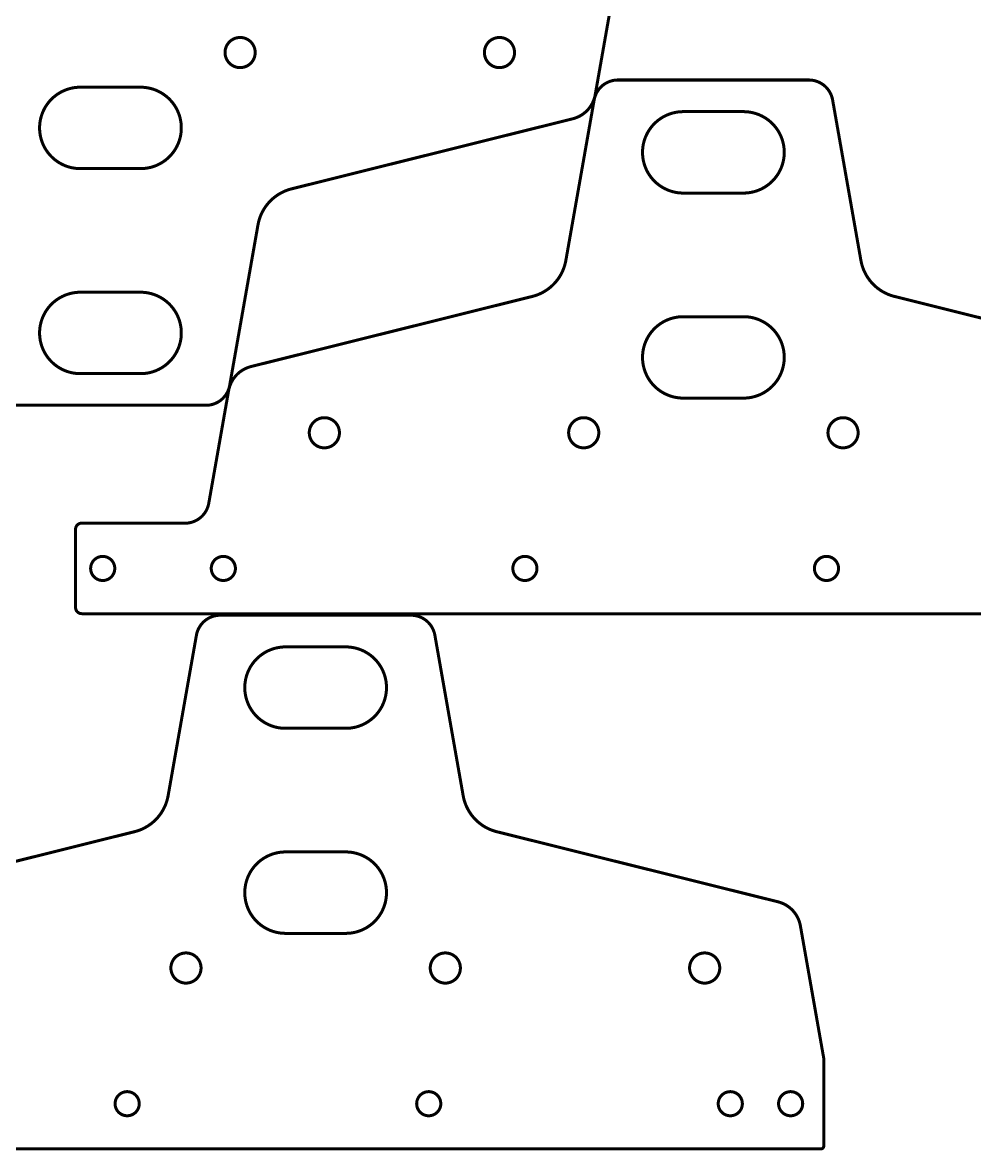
# Model space of a CAD drawing. Extents: x 0 to 1251, y 0 to 2501.
# Drawn here: x 200.3 to 516, y 1.1 to 375.1 of the extents above; entities that cross this region are included whole.
import ezdxf

# ---------------------------------------------------------------- set-up
doc = ezdxf.new("R2010")
doc.units = 0
doc.layers.get('0').update_dxf_attribs({"linetype": 'CONTINUOUS'})

msp = doc.modelspace()

# ---------------------------------------------------------------- linework, layer by layer
at = {"color": 0, "const_width": 1}
for points in [[(396.799, 388.583), (390.207, 351.203), (390.175, 351.025), (390.056, 350.496), (389.854, 349.804), (389.606, 349.131), (389.308, 348.478), (388.965, 347.847), (388.578, 347.242), (388.146, 346.665), (387.796, 346.251), (387.672, 346.119), (387.549, 345.987), (387.16, 345.608), (386.615, 345.138), (386.039, 344.708), (385.435, 344.324), (384.803, 343.981), (384.149, 343.685), (383.472, 343.436), (382.953, 343.281), (382.778, 343.236), (289.526, 319.986), (289.394, 319.953), (289.001, 319.844), (288.485, 319.686), (287.974, 319.508), (287.471, 319.313), (286.975, 319.1), (286.489, 318.868), (286.011, 318.621), (285.542, 318.356), (285.083, 318.075), (284.635, 317.776), (284.197, 317.463), (283.771, 317.133), (283.356, 316.787), (282.953, 316.428), (282.563, 316.051), (282.278, 315.761), (282.185, 315.661), (282.092, 315.563), (281.822, 315.258), (281.474, 314.842), (281.143, 314.415), (280.828, 313.976), (280.528, 313.528), (280.246, 313.069), (279.979, 312.601), (279.731, 312.125), (279.5, 311.639), (279.286, 311.144), (279.089, 310.643), (278.911, 310.135), (278.751, 309.618), (278.61, 309.097), (278.487, 308.569), (278.407, 308.169), (278.383, 308.036), (268.997, 254.808), (268.967, 254.636), (268.846, 254.122), (268.635, 253.456), (268.368, 252.814), (268.047, 252.197), (267.674, 251.611), (267.251, 251.06), (266.779, 250.544), (266.396, 250.182), (266.261, 250.069), (266.126, 249.956), (265.704, 249.642), (265.114, 249.267), (264.497, 248.946), (263.856, 248.679), (263.193, 248.471), (262.514, 248.319), (261.821, 248.228), (261.294, 248.197), (261.119, 248.197), (197.81, 248.197)], [(219.896, 179.106), (219.844, 179.106), (219.69, 179.117), (219.492, 179.147), (219.3, 179.196), (219.117, 179.264), (218.942, 179.347), (218.778, 179.449), (218.624, 179.563), (218.482, 179.692), (218.353, 179.835), (218.237, 179.987), (218.138, 180.153), (218.053, 180.328), (217.986, 180.511), (217.936, 180.703), (217.907, 180.901), (217.896, 181.056), (217.896, 181.106), (217.896, 207.106), (217.896, 207.156), (217.906, 207.304), (217.935, 207.499), (217.982, 207.688), (218.049, 207.872), (218.132, 208.049), (218.232, 208.215), (218.349, 208.374), (218.447, 208.486), (218.482, 208.521), (218.517, 208.556), (218.629, 208.653), (218.788, 208.771), (218.954, 208.871), (219.131, 208.954), (219.315, 209.019), (219.504, 209.067), (219.699, 209.096), (219.847, 209.106), (219.897, 209.106), (254.181, 209.092), (254.356, 209.092), (254.882, 209.122), (255.575, 209.214), (256.254, 209.365), (256.918, 209.574), (257.56, 209.839), (258.178, 210.16), (258.767, 210.535), (259.19, 210.85), (259.325, 210.962), (259.46, 211.075), (259.843, 211.438), (260.315, 211.953), (260.737, 212.506), (261.111, 213.092), (261.432, 213.708), (261.699, 214.351), (261.91, 215.017), (262.032, 215.531), (262.063, 215.703), (268.654, 253.085), (268.685, 253.263), (268.804, 253.792), (269.006, 254.483), (269.256, 255.157), (269.553, 255.81), (269.896, 256.44), (270.283, 257.044), (270.714, 257.622), (271.065, 258.036), (271.188, 258.168), (271.311, 258.3), (271.7, 258.678), (272.246, 259.149), (272.821, 259.578), (273.426, 259.964), (274.057, 260.306), (274.711, 260.601), (275.388, 260.851), (275.907, 261.007), (276.082, 261.051), (369.333, 284.301), (369.465, 284.333), (369.858, 284.442), (370.376, 284.601), (370.886, 284.779), (371.39, 284.975), (371.885, 285.188), (372.372, 285.418), (372.85, 285.667), (373.318, 285.931), (373.776, 286.213), (374.225, 286.51), (374.662, 286.824), (375.089, 287.154), (375.504, 287.499), (375.907, 287.86), (376.297, 288.235), (376.583, 288.526), (376.675, 288.625), (376.768, 288.725), (377.039, 289.029), (377.386, 289.444), (377.718, 289.872), (378.033, 290.31), (378.332, 290.758), (378.615, 291.217), (378.881, 291.685), (379.129, 292.162), (379.361, 292.649), (379.575, 293.143), (379.771, 293.644), (379.949, 294.153), (380.108, 294.668), (380.25, 295.19), (380.374, 295.718), (380.454, 296.117), (380.478, 296.25), (389.862, 349.479), (389.893, 349.651), (390.015, 350.165), (390.225, 350.831), (390.492, 351.474), (390.813, 352.09), (391.186, 352.676), (391.61, 353.228), (392.081, 353.743), (392.464, 354.106), (392.599, 354.218), (392.733, 354.331), (393.157, 354.646), (393.746, 355.021), (394.362, 355.342), (395.006, 355.607), (395.668, 355.817), (396.347, 355.967), (397.039, 356.058), (397.565, 356.09), (397.742, 356.09), (461.051, 356.09), (461.226, 356.09), (461.753, 356.058), (462.446, 355.967), (463.125, 355.817), (463.787, 355.607), (464.429, 355.342), (465.046, 355.021), (465.636, 354.646), (466.058, 354.331), (466.193, 354.218), (466.328, 354.106), (466.711, 353.743), (467.182, 353.228), (467.606, 352.676), (467.979, 352.09), (468.3, 351.474), (468.567, 350.831), (468.776, 350.165), (468.899, 349.651), (468.929, 349.479), (478.315, 296.25), (478.339, 296.117), (478.419, 295.718), (478.542, 295.19), (478.683, 294.668), (478.843, 294.153), (479.021, 293.644), (479.218, 293.143), (479.432, 292.649), (479.662, 292.162), (479.911, 291.685), (480.178, 291.217), (480.46, 290.758), (480.76, 290.31), (481.075, 289.872), (481.406, 289.444), (481.754, 289.029), (482.024, 288.725), (482.117, 288.625), (482.21, 288.526), (482.494, 288.235), (482.885, 287.86), (483.287, 287.499), (483.703, 287.154), (484.129, 286.824), (484.567, 286.51), (485.015, 286.213), (485.474, 285.931), (485.943, 285.667), (486.421, 285.418), (486.907, 285.188), (487.403, 284.975), (487.906, 284.779), (488.417, 284.601), (488.933, 284.442), (489.326, 284.333), (489.458, 284.301), (582.71, 261.051)], [(596.896, 179.09), (219.896, 179.09)], [(144.19, 83.5289), (237.442, 106.779), (237.574, 106.812), (237.967, 106.92), (238.485, 107.079), (238.994, 107.257), (239.499, 107.453), (239.993, 107.666), (240.481, 107.897), (240.958, 108.144), (241.426, 108.409), (241.885, 108.691), (242.333, 108.988), (242.771, 109.302), (243.197, 109.632), (243.612, 109.977), (244.015, 110.338), (244.406, 110.713), (244.692, 111.004), (244.783, 111.103), (244.876, 111.203), (245.147, 111.507), (245.494, 111.923), (245.825, 112.35), (246.142, 112.788), (246.44, 113.237), (246.722, 113.695), (246.989, 114.163), (247.237, 114.641), (247.469, 115.126), (247.683, 115.62), (247.879, 116.122), (248.057, 116.631), (248.217, 117.146), (248.358, 117.668), (248.482, 118.196), (248.563, 118.595), (248.586, 118.729), (257.971, 171.957), (258.001, 172.129), (258.124, 172.643), (258.333, 173.308), (258.6, 173.951), (258.921, 174.568), (259.294, 175.154), (259.718, 175.706), (260.189, 176.221), (260.572, 176.583), (260.707, 176.696), (260.842, 176.808), (261.265, 177.124), (261.854, 177.499), (262.471, 177.819), (263.114, 178.085), (263.776, 178.294), (264.456, 178.446), (265.147, 178.538), (265.674, 178.568), (265.85, 178.568), (329.16, 178.568), (329.335, 178.568), (329.861, 178.538), (330.554, 178.446), (331.233, 178.294), (331.896, 178.085), (332.537, 177.819), (333.154, 177.499), (333.744, 177.124), (334.167, 176.808), (334.301, 176.696), (334.436, 176.583), (334.819, 176.221), (335.29, 175.706), (335.714, 175.154), (336.088, 174.568), (336.408, 173.951), (336.675, 173.308), (336.885, 172.643), (337.007, 172.129), (337.037, 171.957), (346.424, 118.729), (346.447, 118.595), (346.528, 118.196), (346.65, 117.668), (346.792, 117.146), (346.951, 116.631), (347.129, 116.122), (347.326, 115.62), (347.54, 115.126), (347.771, 114.641), (348.019, 114.163), (348.286, 113.695), (348.568, 113.237), (348.868, 112.788), (349.183, 112.35), (349.514, 111.923), (349.862, 111.507), (350.132, 111.203), (350.225, 111.103), (350.318, 111.004), (350.603, 110.713), (350.993, 110.338), (351.396, 109.977), (351.811, 109.632), (352.237, 109.302), (352.675, 108.988), (353.124, 108.691), (353.582, 108.409), (354.05, 108.144), (354.529, 107.897), (355.015, 107.666), (355.511, 107.453), (356.014, 107.257), (356.524, 107.079), (357.042, 106.92), (357.435, 106.812), (357.567, 106.779), (450.818, 83.5289), (450.993, 83.4853), (451.513, 83.3287), (452.189, 83.0799), (452.843, 82.7839), (453.474, 82.4422), (454.079, 82.056), (454.656, 81.6269), (455.2, 81.1565), (455.589, 80.7781), (455.713, 80.6458), (455.836, 80.5139), (456.186, 80.0996), (456.617, 79.5228), (457.006, 78.9179), (457.349, 78.2878), (457.644, 77.6346), (457.894, 76.961), (458.096, 76.2693), (458.215, 75.7403), (458.247, 75.5622), (466.004, 31.5678), (466.004, 2.5677), (466.004, 2.5187), (465.985, 2.3718), (465.928, 2.1851), (465.836, 2.013), (465.746, 1.8954), (465.711, 1.8607), (465.676, 1.826), (465.56, 1.7359), (465.387, 1.6439), (465.2, 1.5872), (465.053, 1.5677), (465.004, 1.5677), (88.0035, 1.5677)]]:
    msp.add_lwpolyline(points, dxfattribs=at)
for points in [[(277.464, 365.197), (277.464, 365.069), (277.439, 364.686), (277.362, 364.19), (277.239, 363.711), (277.071, 363.251), (276.861, 362.814), (276.61, 362.401), (276.322, 362.017), (276, 361.661), (275.644, 361.339), (275.26, 361.051), (274.847, 360.801), (274.41, 360.59), (273.951, 360.422), (273.472, 360.299), (272.975, 360.224), (272.592, 360.197), (272.464, 360.197), (272.336, 360.197), (271.953, 360.224), (271.457, 360.299), (270.978, 360.422), (270.518, 360.59), (270.081, 360.801), (269.668, 361.051), (269.283, 361.339), (268.929, 361.661), (268.606, 362.017), (268.318, 362.401), (268.068, 362.814), (267.857, 363.251), (267.689, 363.711), (267.565, 364.19), (267.49, 364.686), (267.464, 365.069), (267.464, 365.197), (267.464, 365.325), (267.49, 365.708), (267.565, 366.206), (267.689, 366.685), (267.857, 367.143), (268.068, 367.581), (268.318, 367.993), (268.606, 368.378), (268.929, 368.733), (269.283, 369.056), (269.668, 369.343), (270.081, 369.594), (270.518, 369.804), (270.978, 369.972), (271.457, 370.096), (271.953, 370.171), (272.336, 370.197), (272.464, 370.197), (272.592, 370.197), (272.975, 370.171), (273.472, 370.096), (273.951, 369.972), (274.41, 369.804), (274.847, 369.594), (275.26, 369.343), (275.644, 369.056), (276, 368.733), (276.322, 368.378), (276.61, 367.993), (276.861, 367.581), (277.071, 367.143), (277.239, 366.685), (277.362, 366.206), (277.439, 365.708), (277.464, 365.325), (277.464, 365.197)], [(363.464, 365.197), (363.464, 365.069), (363.439, 364.686), (363.362, 364.19), (363.239, 363.711), (363.071, 363.251), (362.861, 362.814), (362.61, 362.401), (362.322, 362.017), (362, 361.661), (361.644, 361.339), (361.26, 361.051), (360.847, 360.801), (360.41, 360.59), (359.951, 360.422), (359.472, 360.299), (358.975, 360.224), (358.592, 360.197), (358.464, 360.197), (358.336, 360.197), (357.953, 360.224), (357.457, 360.299), (356.978, 360.422), (356.518, 360.59), (356.081, 360.801), (355.668, 361.051), (355.283, 361.339), (354.929, 361.661), (354.606, 362.017), (354.318, 362.401), (354.068, 362.814), (353.857, 363.251), (353.689, 363.711), (353.565, 364.19), (353.49, 364.686), (353.464, 365.069), (353.464, 365.197), (353.464, 365.325), (353.49, 365.708), (353.565, 366.206), (353.689, 366.685), (353.857, 367.143), (354.068, 367.581), (354.318, 367.993), (354.606, 368.378), (354.929, 368.733), (355.283, 369.056), (355.668, 369.343), (356.081, 369.594), (356.518, 369.804), (356.978, 369.972), (357.457, 370.096), (357.953, 370.171), (358.336, 370.197), (358.464, 370.197), (358.592, 370.197), (358.975, 370.171), (359.472, 370.096), (359.951, 369.972), (360.41, 369.804), (360.847, 369.594), (361.26, 369.343), (361.644, 369.056), (362, 368.733), (362.322, 368.378), (362.61, 367.993), (362.861, 367.581), (363.071, 367.143), (363.239, 366.685), (363.362, 366.206), (363.439, 365.708), (363.464, 365.325), (363.464, 365.197)], [(219.464, 353.697), (219.239, 353.697), (218.564, 353.667), (217.676, 353.579), (216.801, 353.432), (215.942, 353.231), (215.101, 352.974), (214.282, 352.662), (213.485, 352.301), (212.714, 351.889), (211.972, 351.428), (211.26, 350.918), (210.582, 350.364), (209.939, 349.764), (209.333, 349.121), (208.769, 348.436), (208.249, 347.711), (207.885, 347.142), (207.772, 346.947), (207.66, 346.753), (207.349, 346.153), (206.982, 345.339), (206.671, 344.508), (206.417, 343.664), (206.218, 342.807), (206.078, 341.942), (205.993, 341.071), (205.964, 340.197), (205.993, 339.324), (206.078, 338.453), (206.218, 337.588), (206.417, 336.732), (206.671, 335.886), (206.982, 335.056), (207.349, 334.242), (207.66, 333.642), (207.772, 333.447), (207.885, 333.253), (208.249, 332.683), (208.769, 331.958), (209.333, 331.274), (209.939, 330.631), (210.582, 330.031), (211.26, 329.476), (211.972, 328.967), (212.714, 328.506), (213.485, 328.094), (214.282, 327.732), (215.101, 327.421), (215.942, 327.164), (216.801, 326.963), (217.676, 326.817), (218.564, 326.728), (219.239, 326.697), (219.464, 326.697), (239.464, 326.697), (239.689, 326.697), (240.364, 326.728), (241.253, 326.817), (242.128, 326.963), (242.986, 327.164), (243.828, 327.421), (244.647, 327.732), (245.443, 328.094), (246.214, 328.506), (246.957, 328.967), (247.668, 329.476), (248.347, 330.031), (248.99, 330.631), (249.594, 331.274), (250.158, 331.958), (250.679, 332.683), (251.043, 333.253), (251.156, 333.447), (251.268, 333.642), (251.579, 334.242), (251.947, 335.056), (252.258, 335.886), (252.513, 336.732), (252.71, 337.588), (252.851, 338.453), (252.936, 339.324), (252.964, 340.197), (252.936, 341.071), (252.851, 341.942), (252.71, 342.807), (252.513, 343.664), (252.258, 344.508), (251.947, 345.339), (251.579, 346.153), (251.268, 346.753), (251.156, 346.947), (251.043, 347.142), (250.679, 347.711), (250.158, 348.436), (249.594, 349.121), (248.99, 349.764), (248.347, 350.364), (247.668, 350.918), (246.957, 351.428), (246.214, 351.889), (245.443, 352.301), (244.647, 352.662), (243.828, 352.974), (242.986, 353.231), (242.128, 353.432), (241.253, 353.579), (240.364, 353.667), (239.689, 353.697), (239.464, 353.697), (219.464, 353.697)], [(439.396, 345.59), (439.621, 345.59), (440.296, 345.56), (441.185, 345.471), (442.06, 345.325), (442.918, 345.122), (443.76, 344.865), (444.579, 344.556), (445.375, 344.193), (446.146, 343.781), (446.889, 343.319), (447.6, 342.811), (448.279, 342.256), (448.921, 341.657), (449.526, 341.014), (450.09, 340.329), (450.611, 339.604), (450.975, 339.035), (451.088, 338.84), (451.2, 338.644), (451.511, 338.046), (451.879, 337.232), (452.189, 336.4), (452.444, 335.556), (452.642, 334.699), (452.783, 333.833), (452.868, 332.963), (452.896, 332.09), (452.868, 331.217), (452.783, 330.346), (452.642, 329.481), (452.444, 328.624), (452.189, 327.779), (451.879, 326.947), (451.511, 326.133), (451.2, 325.535), (451.088, 325.34), (450.975, 325.144), (450.611, 324.575), (450.09, 323.85), (449.526, 323.165), (448.921, 322.522), (448.279, 321.924), (447.6, 321.368), (446.889, 320.86), (446.146, 320.399), (445.375, 319.986), (444.579, 319.624), (443.76, 319.314), (442.918, 319.057), (442.06, 318.854), (441.185, 318.708), (440.296, 318.619), (439.621, 318.59), (439.396, 318.59), (419.396, 318.59), (419.171, 318.59), (418.496, 318.619), (417.608, 318.708), (416.733, 318.854), (415.874, 319.057), (415.033, 319.314), (414.213, 319.624), (413.417, 319.986), (412.646, 320.399), (411.904, 320.86), (411.192, 321.368), (410.514, 321.924), (409.871, 322.522), (409.265, 323.165), (408.701, 323.85), (408.181, 324.575), (407.817, 325.144), (407.704, 325.34), (407.592, 325.535), (407.281, 326.133), (406.914, 326.947), (406.603, 327.779), (406.349, 328.624), (406.15, 329.481), (406.01, 330.346), (405.925, 331.217), (405.896, 332.09), (405.925, 332.963), (406.01, 333.833), (406.15, 334.699), (406.349, 335.556), (406.603, 336.4), (406.914, 337.232), (407.281, 338.046), (407.592, 338.644), (407.704, 338.84), (407.817, 339.035), (408.181, 339.604), (408.701, 340.329), (409.265, 341.014), (409.871, 341.657), (410.514, 342.256), (411.192, 342.811), (411.904, 343.319), (412.646, 343.781), (413.417, 344.193), (414.213, 344.556), (415.033, 344.865), (415.874, 345.122), (416.733, 345.325), (417.608, 345.471), (418.496, 345.56), (419.171, 345.59), (419.396, 345.59), (439.396, 345.59)], [(219.464, 258.697), (219.239, 258.697), (218.564, 258.728), (217.676, 258.817), (216.801, 258.963), (215.942, 259.164), (215.101, 259.421), (214.282, 259.732), (213.485, 260.094), (212.714, 260.506), (211.972, 260.967), (211.26, 261.476), (210.582, 262.031), (209.939, 262.631), (209.333, 263.274), (208.769, 263.958), (208.249, 264.683), (207.885, 265.253), (207.772, 265.447), (207.66, 265.642), (207.349, 266.242), (206.982, 267.056), (206.671, 267.886), (206.417, 268.732), (206.218, 269.588), (206.078, 270.453), (205.993, 271.324), (205.964, 272.197), (205.993, 273.071), (206.078, 273.942), (206.218, 274.807), (206.417, 275.664), (206.671, 276.508), (206.982, 277.339), (207.349, 278.153), (207.66, 278.753), (207.772, 278.947), (207.885, 279.142), (208.249, 279.711), (208.769, 280.436), (209.333, 281.121), (209.939, 281.764), (210.582, 282.364), (211.26, 282.918), (211.972, 283.428), (212.714, 283.889), (213.485, 284.301), (214.282, 284.662), (215.101, 284.974), (215.942, 285.231), (216.801, 285.432), (217.676, 285.579), (218.564, 285.667), (219.239, 285.697), (219.464, 285.697), (239.464, 285.697), (239.689, 285.697), (240.364, 285.667), (241.253, 285.579), (242.128, 285.432), (242.986, 285.231), (243.828, 284.974), (244.647, 284.662), (245.443, 284.301), (246.214, 283.889), (246.957, 283.428), (247.668, 282.918), (248.347, 282.364), (248.99, 281.764), (249.594, 281.121), (250.158, 280.436), (250.679, 279.711), (251.043, 279.142), (251.156, 278.947), (251.268, 278.753), (251.579, 278.153), (251.947, 277.339), (252.258, 276.508), (252.513, 275.664), (252.71, 274.807), (252.851, 273.942), (252.936, 273.071), (252.964, 272.197), (252.936, 271.324), (252.851, 270.453), (252.71, 269.588), (252.513, 268.732), (252.258, 267.886), (251.947, 267.056), (251.579, 266.242), (251.268, 265.642), (251.156, 265.447), (251.043, 265.253), (250.679, 264.683), (250.158, 263.958), (249.594, 263.274), (248.99, 262.631), (248.347, 262.031), (247.668, 261.476), (246.957, 260.967), (246.214, 260.506), (245.443, 260.094), (244.647, 259.732), (243.828, 259.421), (242.986, 259.164), (242.128, 258.963), (241.253, 258.817), (240.364, 258.728), (239.689, 258.697), (239.464, 258.697), (219.464, 258.697)], [(439.396, 250.59), (439.621, 250.59), (440.296, 250.619), (441.185, 250.708), (442.06, 250.854), (442.918, 251.057), (443.76, 251.314), (444.579, 251.624), (445.375, 251.986), (446.146, 252.399), (446.889, 252.86), (447.6, 253.368), (448.279, 253.924), (448.921, 254.522), (449.526, 255.165), (450.09, 255.85), (450.611, 256.575), (450.975, 257.144), (451.088, 257.34), (451.2, 257.535), (451.511, 258.133), (451.879, 258.947), (452.189, 259.779), (452.444, 260.624), (452.642, 261.481), (452.783, 262.346), (452.868, 263.217), (452.896, 264.09), (452.868, 264.963), (452.783, 265.833), (452.642, 266.699), (452.444, 267.556), (452.189, 268.4), (451.879, 269.232), (451.511, 270.046), (451.2, 270.644), (451.088, 270.84), (450.975, 271.035), (450.611, 271.604), (450.09, 272.329), (449.526, 273.014), (448.921, 273.657), (448.279, 274.256), (447.6, 274.811), (446.889, 275.319), (446.146, 275.781), (445.375, 276.193), (444.579, 276.556), (443.76, 276.865), (442.918, 277.122), (442.06, 277.325), (441.185, 277.471), (440.296, 277.56), (439.621, 277.59), (439.396, 277.59), (419.396, 277.59), (419.171, 277.59), (418.496, 277.56), (417.608, 277.471), (416.733, 277.325), (415.874, 277.122), (415.033, 276.865), (414.213, 276.556), (413.417, 276.193), (412.646, 275.781), (411.904, 275.319), (411.192, 274.811), (410.514, 274.256), (409.871, 273.657), (409.265, 273.014), (408.701, 272.329), (408.181, 271.604), (407.817, 271.035), (407.704, 270.84), (407.592, 270.644), (407.281, 270.046), (406.914, 269.232), (406.603, 268.4), (406.349, 267.556), (406.15, 266.699), (406.01, 265.833), (405.925, 264.963), (405.896, 264.09), (405.925, 263.217), (406.01, 262.346), (406.15, 261.481), (406.349, 260.624), (406.603, 259.779), (406.914, 258.947), (407.281, 258.133), (407.592, 257.535), (407.704, 257.34), (407.817, 257.144), (408.181, 256.575), (408.701, 255.85), (409.265, 255.165), (409.871, 254.522), (410.514, 253.924), (411.192, 253.368), (411.904, 252.86), (412.646, 252.399), (413.417, 251.986), (414.213, 251.624), (415.033, 251.314), (415.874, 251.057), (416.733, 250.854), (417.608, 250.708), (418.496, 250.619), (419.171, 250.59), (419.396, 250.59), (439.396, 250.59)], [(305.396, 239.09), (305.396, 238.963), (305.371, 238.579), (305.294, 238.082), (305.171, 237.603), (305.003, 237.143), (304.793, 236.707), (304.542, 236.294), (304.254, 235.91), (303.932, 235.554), (303.576, 235.232), (303.192, 234.944), (302.779, 234.693), (302.342, 234.483), (301.883, 234.315), (301.404, 234.192), (300.907, 234.115), (300.524, 234.09), (300.396, 234.09), (300.268, 234.09), (299.885, 234.115), (299.389, 234.192), (298.91, 234.315), (298.45, 234.483), (298.013, 234.693), (297.6, 234.944), (297.215, 235.232), (296.861, 235.554), (296.537, 235.91), (296.25, 236.294), (296, 236.707), (295.789, 237.143), (295.621, 237.603), (295.497, 238.082), (295.422, 238.579), (295.396, 238.963), (295.396, 239.09), (295.396, 239.218), (295.422, 239.601), (295.497, 240.097), (295.621, 240.576), (295.789, 241.036), (296, 241.474), (296.25, 241.886), (296.537, 242.271), (296.861, 242.625), (297.215, 242.949), (297.6, 243.236), (298.013, 243.486), (298.45, 243.697), (298.91, 243.865), (299.389, 243.989), (299.885, 244.064), (300.268, 244.09), (300.396, 244.09), (300.524, 244.09), (300.907, 244.064), (301.404, 243.989), (301.883, 243.865), (302.342, 243.697), (302.779, 243.486), (303.192, 243.236), (303.576, 242.949), (303.932, 242.625), (304.254, 242.271), (304.542, 241.886), (304.793, 241.474), (305.003, 241.036), (305.171, 240.576), (305.294, 240.097), (305.371, 239.601), (305.396, 239.218), (305.396, 239.09)], [(391.396, 239.09), (391.396, 238.963), (391.371, 238.579), (391.294, 238.082), (391.171, 237.603), (391.003, 237.143), (390.793, 236.707), (390.542, 236.294), (390.254, 235.91), (389.932, 235.554), (389.576, 235.232), (389.192, 234.944), (388.779, 234.693), (388.342, 234.483), (387.883, 234.315), (387.404, 234.192), (386.907, 234.115), (386.524, 234.09), (386.396, 234.09), (386.268, 234.09), (385.885, 234.115), (385.389, 234.192), (384.91, 234.315), (384.45, 234.483), (384.013, 234.693), (383.6, 234.944), (383.215, 235.232), (382.861, 235.554), (382.537, 235.91), (382.25, 236.294), (382, 236.707), (381.789, 237.143), (381.621, 237.603), (381.497, 238.082), (381.422, 238.579), (381.396, 238.963), (381.396, 239.09), (381.396, 239.218), (381.422, 239.601), (381.497, 240.097), (381.621, 240.576), (381.789, 241.036), (382, 241.474), (382.25, 241.886), (382.537, 242.271), (382.861, 242.625), (383.215, 242.949), (383.6, 243.236), (384.013, 243.486), (384.45, 243.697), (384.91, 243.865), (385.389, 243.989), (385.885, 244.064), (386.268, 244.09), (386.396, 244.09), (386.524, 244.09), (386.907, 244.064), (387.404, 243.989), (387.883, 243.865), (388.342, 243.697), (388.779, 243.486), (389.192, 243.236), (389.576, 242.949), (389.932, 242.625), (390.254, 242.271), (390.542, 241.886), (390.793, 241.474), (391.003, 241.036), (391.171, 240.576), (391.294, 240.097), (391.371, 239.601), (391.396, 239.218), (391.396, 239.09)], [(477.396, 239.09), (477.396, 238.963), (477.371, 238.579), (477.294, 238.082), (477.171, 237.603), (477.003, 237.143), (476.793, 236.707), (476.542, 236.294), (476.254, 235.91), (475.932, 235.554), (475.576, 235.232), (475.192, 234.944), (474.779, 234.693), (474.342, 234.483), (473.883, 234.315), (473.404, 234.192), (472.907, 234.115), (472.524, 234.09), (472.396, 234.09), (472.268, 234.09), (471.885, 234.115), (471.389, 234.192), (470.91, 234.315), (470.45, 234.483), (470.012, 234.693), (469.6, 234.944), (469.215, 235.232), (468.861, 235.554), (468.537, 235.91), (468.25, 236.294), (468, 236.707), (467.789, 237.143), (467.621, 237.603), (467.497, 238.082), (467.422, 238.579), (467.396, 238.963), (467.396, 239.09), (467.396, 239.218), (467.422, 239.601), (467.497, 240.097), (467.621, 240.576), (467.789, 241.036), (468, 241.474), (468.25, 241.886), (468.537, 242.271), (468.861, 242.625), (469.215, 242.949), (469.6, 243.236), (470.012, 243.486), (470.45, 243.697), (470.91, 243.865), (471.389, 243.989), (471.885, 244.064), (472.268, 244.09), (472.396, 244.09), (472.524, 244.09), (472.907, 244.064), (473.404, 243.989), (473.883, 243.865), (474.342, 243.697), (474.779, 243.486), (475.192, 243.236), (475.576, 242.949), (475.932, 242.625), (476.254, 242.271), (476.542, 241.886), (476.793, 241.474), (477.003, 241.036), (477.171, 240.576), (477.294, 240.097), (477.371, 239.601), (477.396, 239.218), (477.396, 239.09)], [(230.896, 194.09), (230.896, 193.987), (230.875, 193.681), (230.815, 193.283), (230.717, 192.9), (230.582, 192.533), (230.414, 192.183), (230.213, 191.853), (229.983, 191.546), (229.725, 191.261), (229.44, 191.003), (229.132, 190.774), (228.803, 190.572), (228.453, 190.404), (228.086, 190.269), (227.703, 190.171), (227.306, 190.111), (226.999, 190.09), (226.896, 190.09), (226.794, 190.09), (226.487, 190.111), (226.09, 190.171), (225.707, 190.269), (225.339, 190.404), (224.989, 190.572), (224.66, 190.774), (224.351, 191.003), (224.068, 191.261), (223.81, 191.546), (223.579, 191.853), (223.379, 192.183), (223.21, 192.533), (223.076, 192.9), (222.978, 193.283), (222.917, 193.681), (222.896, 193.987), (222.896, 194.09), (222.896, 194.192), (222.917, 194.499), (222.978, 194.896), (223.076, 195.279), (223.21, 195.647), (223.379, 195.997), (223.579, 196.326), (223.81, 196.635), (224.068, 196.918), (224.351, 197.176), (224.66, 197.407), (224.989, 197.607), (225.339, 197.775), (225.707, 197.91), (226.09, 198.008), (226.487, 198.069), (226.794, 198.09), (226.896, 198.09), (226.999, 198.09), (227.306, 198.069), (227.703, 198.008), (228.086, 197.91), (228.453, 197.775), (228.803, 197.607), (229.132, 197.407), (229.44, 197.176), (229.725, 196.918), (229.983, 196.635), (230.213, 196.326), (230.414, 195.997), (230.582, 195.647), (230.717, 195.279), (230.815, 194.896), (230.875, 194.499), (230.896, 194.192), (230.896, 194.09)], [(270.896, 194.09), (270.896, 193.987), (270.875, 193.681), (270.815, 193.283), (270.717, 192.9), (270.582, 192.533), (270.414, 192.183), (270.213, 191.853), (269.983, 191.546), (269.725, 191.261), (269.44, 191.003), (269.132, 190.774), (268.803, 190.572), (268.453, 190.404), (268.086, 190.269), (267.703, 190.171), (267.306, 190.111), (266.999, 190.09), (266.896, 190.09), (266.794, 190.09), (266.487, 190.111), (266.09, 190.171), (265.707, 190.269), (265.339, 190.404), (264.989, 190.572), (264.66, 190.774), (264.351, 191.003), (264.068, 191.261), (263.81, 191.546), (263.579, 191.853), (263.379, 192.183), (263.21, 192.533), (263.076, 192.9), (262.978, 193.283), (262.917, 193.681), (262.896, 193.987), (262.896, 194.09), (262.896, 194.192), (262.917, 194.499), (262.978, 194.896), (263.076, 195.279), (263.21, 195.647), (263.379, 195.997), (263.579, 196.326), (263.81, 196.635), (264.068, 196.918), (264.351, 197.176), (264.66, 197.407), (264.989, 197.607), (265.339, 197.775), (265.707, 197.91), (266.09, 198.008), (266.487, 198.069), (266.794, 198.09), (266.896, 198.09), (266.999, 198.09), (267.306, 198.069), (267.703, 198.008), (268.086, 197.91), (268.453, 197.775), (268.803, 197.607), (269.132, 197.407), (269.44, 197.176), (269.725, 196.918), (269.983, 196.635), (270.213, 196.326), (270.414, 195.997), (270.582, 195.647), (270.717, 195.279), (270.815, 194.896), (270.875, 194.499), (270.896, 194.192), (270.896, 194.09)], [(370.896, 194.09), (370.896, 193.987), (370.875, 193.681), (370.815, 193.283), (370.717, 192.9), (370.582, 192.533), (370.414, 192.183), (370.213, 191.853), (369.983, 191.546), (369.725, 191.261), (369.44, 191.003), (369.132, 190.774), (368.803, 190.572), (368.453, 190.404), (368.086, 190.269), (367.703, 190.171), (367.306, 190.111), (366.999, 190.09), (366.896, 190.09), (366.794, 190.09), (366.487, 190.111), (366.09, 190.171), (365.707, 190.269), (365.339, 190.404), (364.989, 190.572), (364.66, 190.774), (364.351, 191.003), (364.068, 191.261), (363.81, 191.546), (363.579, 191.853), (363.379, 192.183), (363.21, 192.533), (363.076, 192.9), (362.978, 193.283), (362.917, 193.681), (362.896, 193.987), (362.896, 194.09), (362.896, 194.192), (362.917, 194.499), (362.978, 194.896), (363.076, 195.279), (363.21, 195.647), (363.379, 195.997), (363.579, 196.326), (363.81, 196.635), (364.068, 196.918), (364.351, 197.176), (364.66, 197.407), (364.989, 197.607), (365.339, 197.775), (365.707, 197.91), (366.09, 198.008), (366.487, 198.069), (366.794, 198.09), (366.896, 198.09), (366.999, 198.09), (367.306, 198.069), (367.703, 198.008), (368.086, 197.91), (368.453, 197.775), (368.803, 197.607), (369.132, 197.407), (369.44, 197.176), (369.725, 196.918), (369.983, 196.635), (370.213, 196.326), (370.414, 195.997), (370.582, 195.647), (370.717, 195.279), (370.815, 194.896), (370.875, 194.499), (370.896, 194.192), (370.896, 194.09)], [(470.896, 194.09), (470.896, 193.987), (470.875, 193.681), (470.815, 193.283), (470.717, 192.9), (470.582, 192.533), (470.414, 192.183), (470.213, 191.853), (469.983, 191.546), (469.725, 191.261), (469.44, 191.003), (469.132, 190.774), (468.803, 190.572), (468.453, 190.404), (468.086, 190.269), (467.703, 190.171), (467.306, 190.111), (466.999, 190.09), (466.896, 190.09), (466.794, 190.09), (466.488, 190.111), (466.09, 190.171), (465.707, 190.269), (465.339, 190.404), (464.989, 190.572), (464.66, 190.774), (464.351, 191.003), (464.068, 191.261), (463.81, 191.546), (463.579, 191.853), (463.379, 192.183), (463.21, 192.533), (463.076, 192.9), (462.978, 193.283), (462.917, 193.681), (462.896, 193.987), (462.896, 194.09), (462.896, 194.192), (462.917, 194.499), (462.978, 194.896), (463.076, 195.279), (463.21, 195.647), (463.379, 195.997), (463.579, 196.326), (463.81, 196.635), (464.068, 196.918), (464.351, 197.176), (464.66, 197.407), (464.989, 197.607), (465.339, 197.775), (465.707, 197.91), (466.09, 198.008), (466.488, 198.069), (466.794, 198.09), (466.896, 198.09), (466.999, 198.09), (467.306, 198.069), (467.703, 198.008), (468.086, 197.91), (468.453, 197.775), (468.803, 197.607), (469.132, 197.407), (469.44, 197.176), (469.725, 196.918), (469.983, 196.635), (470.213, 196.326), (470.414, 195.997), (470.582, 195.647), (470.717, 195.279), (470.815, 194.896), (470.875, 194.499), (470.896, 194.192), (470.896, 194.09)], [(307.504, 168.068), (307.729, 168.068), (308.404, 168.038), (309.293, 167.949), (310.168, 167.803), (311.026, 167.6), (311.867, 167.343), (312.688, 167.033), (313.483, 166.671), (314.254, 166.26), (314.997, 165.797), (315.708, 165.289), (316.388, 164.735), (317.029, 164.135), (317.635, 163.492), (318.199, 162.807), (318.719, 162.082), (319.083, 161.513), (319.196, 161.318), (319.308, 161.124), (319.619, 160.524), (319.987, 159.71), (320.297, 158.879), (320.553, 158.033), (320.75, 157.178), (320.892, 156.313), (320.976, 155.442), (321.004, 154.568), (320.976, 153.694), (320.892, 152.824), (320.75, 151.958), (320.553, 151.101), (320.297, 150.257), (319.987, 149.426), (319.619, 148.611), (319.308, 148.013), (319.196, 147.818), (319.083, 147.622), (318.719, 147.054), (318.199, 146.329), (317.635, 145.643), (317.029, 145.001), (316.388, 144.401), (315.708, 143.846), (314.997, 143.337), (314.254, 142.876), (313.483, 142.464), (312.688, 142.103), (311.867, 141.792), (311.026, 141.535), (310.168, 141.333), (309.293, 141.186), (308.404, 141.097), (307.729, 141.068), (307.504, 141.068), (287.504, 141.068), (287.279, 141.068), (286.604, 141.097), (285.717, 141.186), (284.842, 141.333), (283.982, 141.535), (283.142, 141.792), (282.321, 142.103), (281.525, 142.464), (280.754, 142.876), (280.013, 143.337), (279.3, 143.846), (278.622, 144.401), (277.979, 145.001), (277.374, 145.643), (276.81, 146.329), (276.289, 147.054), (275.925, 147.624), (275.813, 147.818), (275.7, 148.013), (275.389, 148.611), (275.022, 149.426), (274.711, 150.257), (274.457, 151.101), (274.258, 151.958), (274.117, 152.824), (274.032, 153.694), (274.004, 154.568), (274.032, 155.442), (274.117, 156.313), (274.258, 157.178), (274.457, 158.033), (274.711, 158.879), (275.022, 159.71), (275.389, 160.524), (275.7, 161.124), (275.813, 161.318), (275.925, 161.513), (276.289, 162.082), (276.81, 162.807), (277.374, 163.492), (277.979, 164.135), (278.622, 164.735), (279.3, 165.289), (280.013, 165.797), (280.754, 166.26), (281.525, 166.671), (282.321, 167.033), (283.142, 167.343), (283.982, 167.6), (284.842, 167.803), (285.717, 167.949), (286.604, 168.038), (287.279, 168.068), (287.504, 168.068), (307.504, 168.068)], [(307.504, 73.0678), (307.729, 73.0678), (308.404, 73.0976), (309.293, 73.1864), (310.168, 73.3326), (311.026, 73.5351), (311.867, 73.7921), (312.688, 74.1022), (313.483, 74.464), (314.254, 74.8762), (314.997, 75.3376), (315.708, 75.8464), (316.388, 76.4015), (317.029, 77.0008), (317.635, 77.6436), (318.199, 78.3286), (318.719, 79.0536), (319.083, 79.6228), (319.196, 79.8178), (319.308, 80.0126), (319.619, 80.6118), (319.987, 81.4258), (320.297, 82.2567), (320.553, 83.1018), (320.75, 83.9583), (320.892, 84.8233), (320.976, 85.6942), (321.004, 86.5678), (320.976, 87.4414), (320.892, 88.3121), (320.75, 89.1771), (320.553, 90.0336), (320.297, 90.8789), (319.987, 91.7096), (319.619, 92.5236), (319.308, 93.1231), (319.196, 93.3178), (319.083, 93.5126), (318.719, 94.0818), (318.199, 94.8068), (317.635, 95.4918), (317.029, 96.1346), (316.388, 96.7342), (315.708, 97.289), (314.997, 97.7978), (314.254, 98.2592), (313.483, 98.6714), (312.688, 99.0335), (311.867, 99.3435), (311.026, 99.6004), (310.168, 99.8028), (309.293, 99.949), (308.404, 100.038), (307.729, 100.068), (307.504, 100.068), (287.504, 100.068), (287.279, 100.068), (286.604, 100.038), (285.717, 99.949), (284.842, 99.8028), (283.982, 99.6004), (283.142, 99.3435), (282.321, 99.0335), (281.525, 98.6714), (280.754, 98.2592), (280.013, 97.7978), (279.3, 97.289), (278.622, 96.7342), (277.979, 96.1346), (277.374, 95.4918), (276.81, 94.8068), (276.289, 94.0818), (275.925, 93.5126), (275.813, 93.3178), (275.7, 93.1231), (275.389, 92.5236), (275.022, 91.7096), (274.711, 90.8789), (274.457, 90.0336), (274.258, 89.1771), (274.117, 88.3121), (274.032, 87.4414), (274.004, 86.5678), (274.032, 85.6942), (274.117, 84.8233), (274.258, 83.9583), (274.457, 83.1018), (274.711, 82.2567), (275.022, 81.4258), (275.389, 80.6118), (275.7, 80.0126), (275.813, 79.8178), (275.925, 79.6231), (276.289, 79.0536), (276.81, 78.3286), (277.374, 77.6436), (277.979, 77.0008), (278.622, 76.4015), (279.3, 75.8464), (280.013, 75.3376), (280.754, 74.8762), (281.525, 74.464), (282.321, 74.1022), (283.142, 73.7921), (283.982, 73.5351), (284.842, 73.3326), (285.717, 73.1864), (286.604, 73.0976), (287.279, 73.0678), (287.504, 73.0678), (307.504, 73.0678)], [(259.504, 61.5679), (259.504, 61.4401), (259.478, 61.0567), (259.403, 60.5603), (259.279, 60.0811), (259.111, 59.6218), (258.901, 59.1847), (258.65, 58.7724), (258.362, 58.3876), (258.04, 58.0324), (257.685, 57.7096), (257.3, 57.4219), (256.888, 57.1714), (256.45, 56.961), (255.992, 56.7928), (255.513, 56.6694), (255.015, 56.5938), (254.632, 56.5679), (254.504, 56.5679), (254.376, 56.5679), (253.993, 56.5938), (253.497, 56.6694), (253.018, 56.7928), (252.558, 56.961), (252.121, 57.1714), (251.708, 57.4219), (251.324, 57.7096), (250.969, 58.0324), (250.646, 58.3876), (250.358, 58.7724), (250.108, 59.1847), (249.897, 59.6218), (249.729, 60.0811), (249.606, 60.5603), (249.531, 61.0567), (249.504, 61.4401), (249.504, 61.5679), (249.504, 61.6957), (249.531, 62.0792), (249.606, 62.5756), (249.729, 63.0547), (249.897, 63.5142), (250.108, 63.9511), (250.358, 64.3635), (250.646, 64.7483), (250.969, 65.1033), (251.324, 65.4262), (251.708, 65.714), (252.121, 65.9644), (252.558, 66.1749), (253.018, 66.3431), (253.497, 66.4664), (253.993, 66.5421), (254.376, 66.5679), (254.504, 66.5679), (254.632, 66.5679), (255.015, 66.5421), (255.513, 66.4664), (255.992, 66.3431), (256.45, 66.1749), (256.888, 65.9644), (257.3, 65.714), (257.685, 65.4262), (258.04, 65.1033), (258.362, 64.7483), (258.65, 64.3635), (258.901, 63.9511), (259.111, 63.5142), (259.279, 63.0547), (259.403, 62.5756), (259.478, 62.0792), (259.504, 61.6957), (259.504, 61.5679)], [(345.504, 61.5679), (345.504, 61.4401), (345.478, 61.0567), (345.403, 60.5603), (345.279, 60.0811), (345.111, 59.6218), (344.901, 59.1847), (344.65, 58.7724), (344.362, 58.3876), (344.04, 58.0324), (343.685, 57.7096), (343.3, 57.4219), (342.888, 57.1714), (342.45, 56.961), (341.992, 56.7928), (341.513, 56.6694), (341.015, 56.5938), (340.632, 56.5679), (340.504, 56.5679), (340.376, 56.5679), (339.993, 56.5938), (339.497, 56.6694), (339.018, 56.7928), (338.558, 56.961), (338.121, 57.1714), (337.708, 57.4219), (337.324, 57.7096), (336.969, 58.0324), (336.646, 58.3876), (336.358, 58.7724), (336.108, 59.1847), (335.897, 59.6218), (335.729, 60.0811), (335.606, 60.5603), (335.531, 61.0567), (335.504, 61.4401), (335.504, 61.5679), (335.504, 61.6957), (335.531, 62.0792), (335.606, 62.5756), (335.729, 63.0547), (335.897, 63.5142), (336.108, 63.9511), (336.358, 64.3635), (336.646, 64.7483), (336.969, 65.1033), (337.324, 65.4262), (337.708, 65.714), (338.121, 65.9644), (338.558, 66.1749), (339.018, 66.3431), (339.497, 66.4664), (339.993, 66.5421), (340.376, 66.5679), (340.504, 66.5679), (340.632, 66.5679), (341.015, 66.5421), (341.513, 66.4664), (341.992, 66.3431), (342.45, 66.1749), (342.888, 65.9644), (343.3, 65.714), (343.685, 65.4262), (344.04, 65.1033), (344.362, 64.7483), (344.65, 64.3635), (344.901, 63.9511), (345.111, 63.5142), (345.279, 63.0547), (345.403, 62.5756), (345.478, 62.0792), (345.504, 61.6957), (345.504, 61.5679)], [(431.504, 61.5679), (431.504, 61.4401), (431.478, 61.0567), (431.403, 60.5603), (431.279, 60.0811), (431.111, 59.6218), (430.901, 59.1847), (430.65, 58.7724), (430.362, 58.3876), (430.04, 58.0324), (429.685, 57.7096), (429.3, 57.4219), (428.888, 57.1714), (428.45, 56.961), (427.992, 56.7928), (427.513, 56.6694), (427.015, 56.5938), (426.632, 56.5679), (426.504, 56.5679), (426.376, 56.5679), (425.993, 56.5938), (425.497, 56.6694), (425.018, 56.7928), (424.558, 56.961), (424.121, 57.1714), (423.708, 57.4219), (423.324, 57.7096), (422.969, 58.0324), (422.646, 58.3876), (422.358, 58.7724), (422.108, 59.1847), (421.897, 59.6218), (421.729, 60.0811), (421.606, 60.5603), (421.531, 61.0567), (421.504, 61.4401), (421.504, 61.5679), (421.504, 61.6957), (421.531, 62.0792), (421.606, 62.5756), (421.729, 63.0547), (421.897, 63.5142), (422.108, 63.9511), (422.358, 64.3635), (422.646, 64.7483), (422.969, 65.1033), (423.324, 65.4262), (423.708, 65.714), (424.121, 65.9644), (424.558, 66.1749), (425.018, 66.3431), (425.497, 66.4664), (425.993, 66.5421), (426.376, 66.5679), (426.504, 66.5679), (426.632, 66.5679), (427.015, 66.5421), (427.513, 66.4664), (427.992, 66.3431), (428.45, 66.1749), (428.888, 65.9644), (429.3, 65.714), (429.685, 65.4262), (430.04, 65.1033), (430.362, 64.7483), (430.65, 64.3635), (430.901, 63.9511), (431.111, 63.5142), (431.279, 63.0547), (431.403, 62.5756), (431.478, 62.0792), (431.504, 61.6957), (431.504, 61.5679)], [(239.004, 16.5679), (239.004, 16.4657), (238.983, 16.1589), (238.924, 15.7617), (238.825, 15.3785), (238.69, 15.0108), (238.521, 14.6612), (238.321, 14.3317), (238.09, 14.0235), (237.833, 13.7396), (237.549, 13.4813), (237.24, 13.2511), (236.911, 13.0508), (236.561, 12.8824), (236.193, 12.7478), (235.81, 12.6493), (235.414, 12.5885), (235.107, 12.5679), (235.004, 12.5679), (234.901, 12.5679), (234.596, 12.5885), (234.199, 12.6493), (233.815, 12.7478), (233.447, 12.8824), (233.097, 13.0508), (232.768, 13.2511), (232.46, 13.4813), (232.176, 13.7396), (231.918, 14.0235), (231.688, 14.3317), (231.487, 14.6612), (231.318, 15.0108), (231.185, 15.3785), (231.086, 15.7617), (231.025, 16.1589), (231.004, 16.4657), (231.004, 16.5679), (231.004, 16.6701), (231.025, 16.9769), (231.086, 17.3742), (231.185, 17.7574), (231.318, 18.125), (231.487, 18.4744), (231.688, 18.8043), (231.918, 19.1122), (232.176, 19.3963), (232.46, 19.6546), (232.768, 19.8847), (233.097, 20.0851), (233.447, 20.2535), (233.815, 20.3881), (234.199, 20.4865), (234.596, 20.5474), (234.901, 20.5679), (235.004, 20.5679), (235.107, 20.5679), (235.414, 20.5474), (235.81, 20.4865), (236.193, 20.3881), (236.561, 20.2535), (236.911, 20.0851), (237.24, 19.8847), (237.549, 19.6546), (237.833, 19.3963), (238.09, 19.1122), (238.321, 18.8043), (238.521, 18.4744), (238.69, 18.125), (238.825, 17.7574), (238.924, 17.3742), (238.983, 16.9769), (239.004, 16.6701), (239.004, 16.5679)], [(339.004, 16.5679), (339.004, 16.4657), (338.983, 16.1589), (338.924, 15.7617), (338.825, 15.3785), (338.69, 15.0108), (338.521, 14.6612), (338.321, 14.3317), (338.09, 14.0235), (337.833, 13.7396), (337.549, 13.4813), (337.24, 13.2511), (336.911, 13.0508), (336.561, 12.8824), (336.193, 12.7478), (335.81, 12.6493), (335.414, 12.5885), (335.107, 12.5679), (335.004, 12.5679), (334.901, 12.5679), (334.596, 12.5885), (334.199, 12.6493), (333.815, 12.7478), (333.447, 12.8824), (333.097, 13.0508), (332.768, 13.2511), (332.46, 13.4813), (332.176, 13.7396), (331.918, 14.0235), (331.688, 14.3317), (331.487, 14.6612), (331.318, 15.0108), (331.185, 15.3785), (331.086, 15.7617), (331.025, 16.1589), (331.004, 16.4657), (331.004, 16.5679), (331.004, 16.6701), (331.025, 16.9769), (331.086, 17.3742), (331.185, 17.7574), (331.318, 18.125), (331.487, 18.4744), (331.688, 18.8043), (331.918, 19.1122), (332.176, 19.3963), (332.46, 19.6546), (332.768, 19.8847), (333.097, 20.0851), (333.447, 20.2535), (333.815, 20.3881), (334.199, 20.4865), (334.596, 20.5474), (334.901, 20.5679), (335.004, 20.5679), (335.107, 20.5679), (335.414, 20.5474), (335.81, 20.4865), (336.193, 20.3881), (336.561, 20.2535), (336.911, 20.0851), (337.24, 19.8847), (337.549, 19.6546), (337.833, 19.3963), (338.09, 19.1122), (338.321, 18.8043), (338.521, 18.4744), (338.69, 18.125), (338.825, 17.7574), (338.924, 17.3742), (338.983, 16.9769), (339.004, 16.6701), (339.004, 16.5679)], [(439.004, 16.5679), (439.004, 16.4657), (438.983, 16.1589), (438.924, 15.7617), (438.825, 15.3785), (438.69, 15.0108), (438.521, 14.6612), (438.321, 14.3317), (438.09, 14.0235), (437.833, 13.7396), (437.549, 13.4813), (437.24, 13.2511), (436.911, 13.0508), (436.561, 12.8824), (436.193, 12.7478), (435.81, 12.6493), (435.414, 12.5885), (435.107, 12.5679), (435.004, 12.5679), (434.901, 12.5679), (434.596, 12.5885), (434.199, 12.6493), (433.815, 12.7478), (433.447, 12.8824), (433.097, 13.0508), (432.768, 13.2511), (432.46, 13.4813), (432.176, 13.7396), (431.918, 14.0235), (431.688, 14.3317), (431.487, 14.6612), (431.318, 15.0108), (431.185, 15.3785), (431.086, 15.7617), (431.025, 16.1589), (431.004, 16.4657), (431.004, 16.5679), (431.004, 16.6701), (431.025, 16.9769), (431.086, 17.3742), (431.185, 17.7574), (431.318, 18.125), (431.487, 18.4744), (431.688, 18.8043), (431.918, 19.1122), (432.176, 19.3963), (432.46, 19.6546), (432.768, 19.8847), (433.097, 20.0851), (433.447, 20.2535), (433.815, 20.3881), (434.199, 20.4865), (434.596, 20.5474), (434.901, 20.5679), (435.004, 20.5679), (435.107, 20.5679), (435.414, 20.5474), (435.81, 20.4865), (436.193, 20.3881), (436.561, 20.2535), (436.911, 20.0851), (437.24, 19.8847), (437.549, 19.6546), (437.833, 19.3963), (438.09, 19.1122), (438.321, 18.8043), (438.521, 18.4744), (438.69, 18.125), (438.825, 17.7574), (438.924, 17.3742), (438.983, 16.9769), (439.004, 16.6701), (439.004, 16.5679)], [(459.004, 16.5679), (459.004, 16.4657), (458.983, 16.1589), (458.924, 15.7617), (458.825, 15.3785), (458.69, 15.0108), (458.521, 14.6612), (458.321, 14.3317), (458.09, 14.0235), (457.833, 13.7396), (457.549, 13.4813), (457.24, 13.2511), (456.911, 13.0508), (456.561, 12.8824), (456.193, 12.7478), (455.81, 12.6493), (455.414, 12.5885), (455.107, 12.5679), (455.004, 12.5679), (454.901, 12.5679), (454.596, 12.5885), (454.199, 12.6493), (453.815, 12.7478), (453.447, 12.8824), (453.097, 13.0508), (452.768, 13.2511), (452.46, 13.4813), (452.176, 13.7396), (451.918, 14.0235), (451.688, 14.3317), (451.487, 14.6612), (451.318, 15.0108), (451.185, 15.3785), (451.086, 15.7617), (451.025, 16.1589), (451.004, 16.4657), (451.004, 16.5679), (451.004, 16.6701), (451.025, 16.9769), (451.086, 17.3742), (451.185, 17.7574), (451.318, 18.125), (451.487, 18.4744), (451.688, 18.8043), (451.918, 19.1122), (452.176, 19.3963), (452.46, 19.6546), (452.768, 19.8847), (453.097, 20.0851), (453.447, 20.2535), (453.815, 20.3881), (454.199, 20.4865), (454.596, 20.5474), (454.901, 20.5679), (455.004, 20.5679), (455.107, 20.5679), (455.414, 20.5474), (455.81, 20.4865), (456.193, 20.3881), (456.561, 20.2535), (456.911, 20.0851), (457.24, 19.8847), (457.549, 19.6546), (457.833, 19.3963), (458.09, 19.1122), (458.321, 18.8043), (458.521, 18.4744), (458.69, 18.125), (458.825, 17.7574), (458.924, 17.3742), (458.983, 16.9769), (459.004, 16.6701), (459.004, 16.5679)]]:
    msp.add_lwpolyline(points, close=True, dxfattribs=at)

doc.saveas('drawing.dxf')
